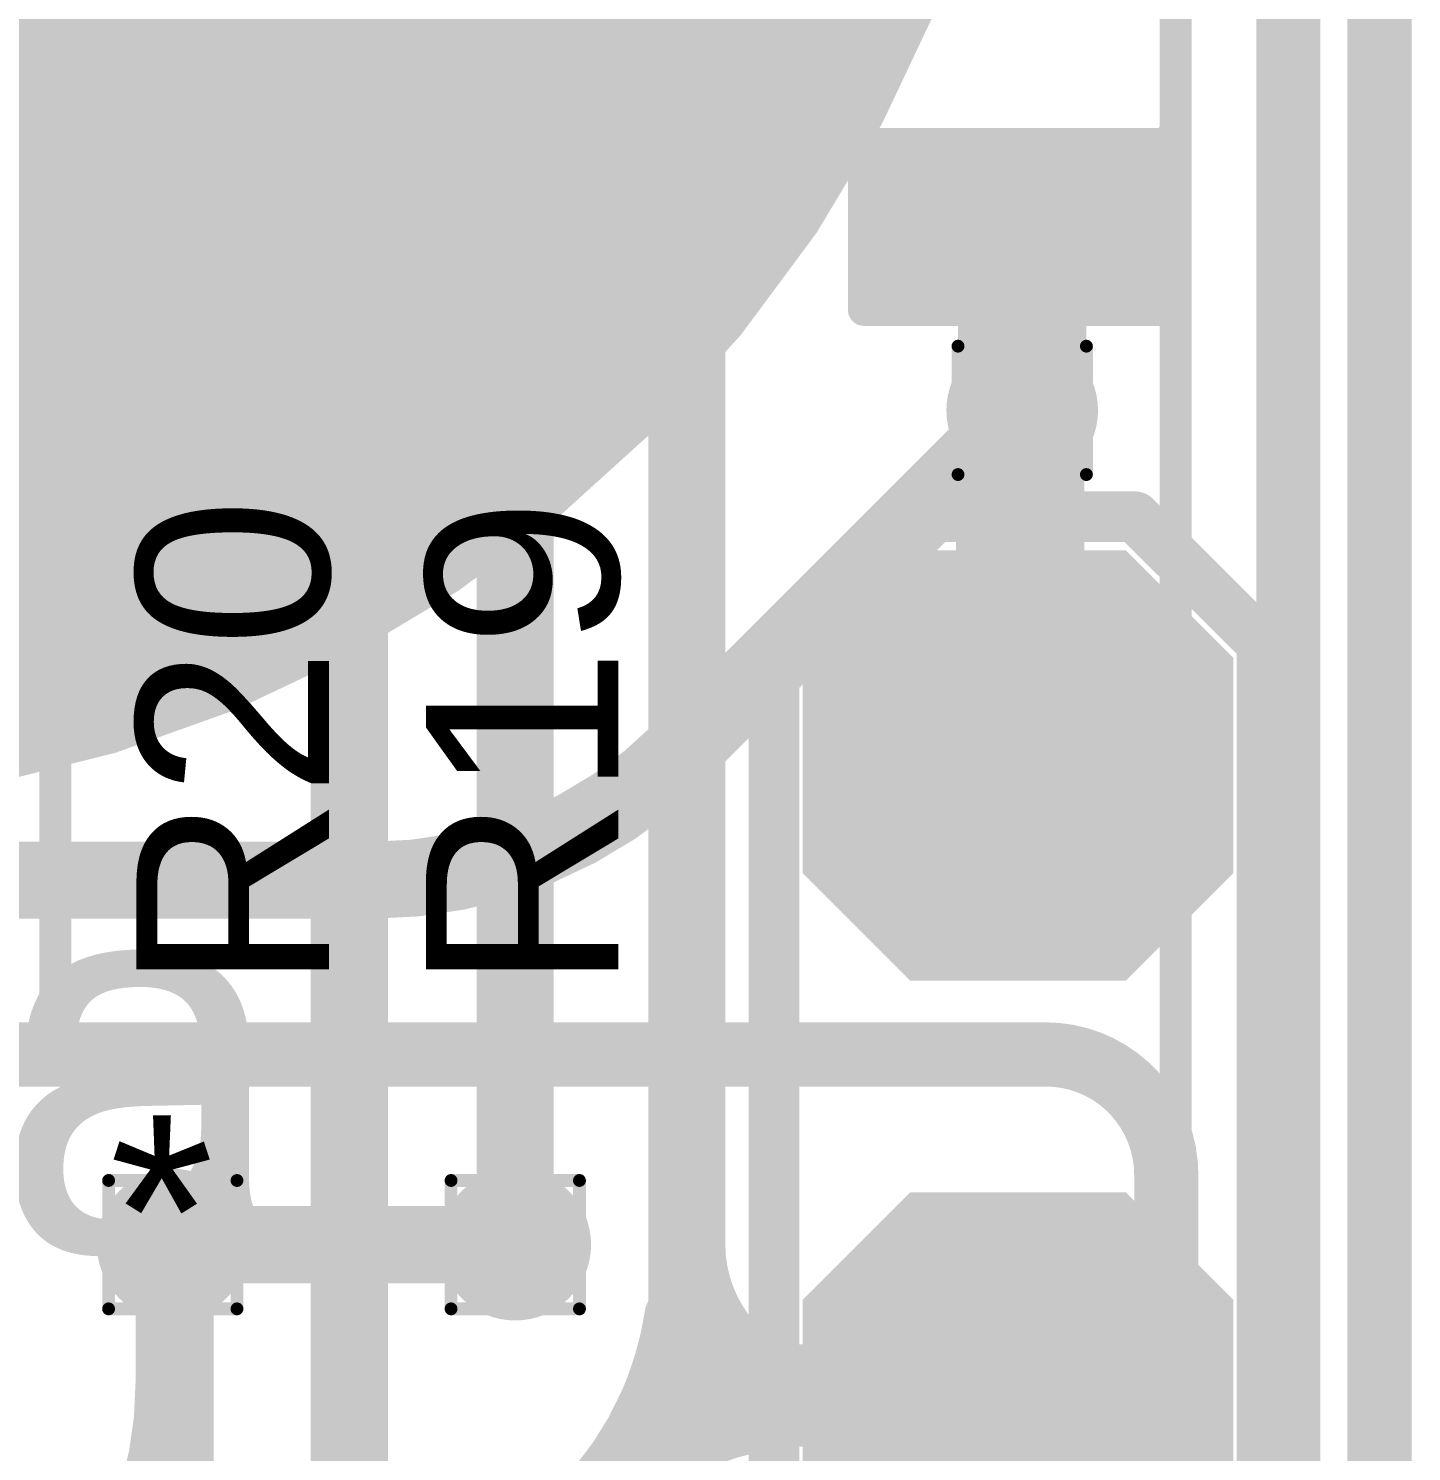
# Model space of a CAD drawing. Header units: inches. Extents: x -17 to 443, y -40 to 218.
# Drawn here: x 147.43 to 152.91, y 15.91 to 21.54 of the extents above; entities that cross this region are included whole.
import ezdxf

# ---------------------------------------------------------------- set-up
doc = ezdxf.new("R2010")
doc.units = ezdxf.units.IN
for name, color, linetype in [('Board Outline', 216, 'Continuous'), ('Bottom Layer', 5, 'Continuous'), ('Bottom Overlay', 54, 'Continuous'), ('Bottom Paste', 16, 'Continuous'), ('Bottom Solder', 6, 'Continuous'), ('Drill Drawing', 1, 'Continuous'), ('Fabrication', 76, 'Continuous'), ('Top Layer', 1, 'Continuous'), ('Top Overlay', 2, 'Continuous'), ('Top Paste', 8, 'Continuous'), ('Top Solder', 216, 'Continuous'), ('Via Holes', 16, 'Continuous')]:
    doc.layers.add(name, color=color, linetype=linetype)
doc.styles.add('Arial', font='', dxfattribs={"height": 0.2})
doc.styles.add('Arial Black_Bold', font='', dxfattribs={"height": 0.2})
doc.styles.get('Arial').set_extended_font_data('Arial')
doc.styles.get('Arial Black_Bold').set_extended_font_data('Arial Black', bold=True)

# ---------------------------------------------------------------- blocks, each defined once
blk = doc.blocks.new('SEMG_PAD_B_67')
at = {"layer": 'Bottom Layer'}
h = blk.add_hatch(color=5, dxfattribs=at)
edge = h.paths.add_edge_path()
edge.add_arc((0, -9.9872), 5, 0, 360)
at = {"layer": 'Bottom Paste'}
h = blk.add_hatch(color=16, dxfattribs=at)
edge = h.paths.add_edge_path()
edge.add_arc((0, -9.9872), 5, 0, 360)
at = {"layer": 'Bottom Solder'}
h = blk.add_hatch(color=6, dxfattribs=at)
edge = h.paths.add_edge_path()
edge.add_arc((0, -9.9872), 5.1016, 0, 360)
at = {"layer": 'Bottom Overlay'}
blk.add_lwpolyline([(-5.6832, 10.9657, 0.127, 0.127, 0), (-5.6832, -10.9657, 0.127, 0.127, 0)], format="xyseb", dxfattribs=at)
blk = doc.blocks.new('LED_0603_200')
at = {"layer": 'Top Layer'}
for points in [[(-1, 0.5), (-0.5, 0.5), (-0.5, -0.5), (-1, -0.5)], [(0.5, 0.5), (1, 0.5), (1, -0.5), (0.5, -0.5)]]:
    blk.add_hatch(color=1, dxfattribs=at).paths.add_polyline_path(points)
at = {"layer": 'Top Overlay'}
blk.add_hatch(color=2, dxfattribs=at).paths.add_polyline_path([(1.1176, -0.6604), (1.7526, -0.6604), (1.7526, 0.6604), (1.1176, 0.6604)])
at = {"layer": 'Top Paste'}
for points in [[(-1, 0.5), (-0.5, 0.5), (-0.5, -0.5), (-1, -0.5)], [(0.5, 0.5), (1, 0.5), (1, -0.5), (0.5, -0.5)]]:
    blk.add_hatch(color=8, dxfattribs=at).paths.add_polyline_path(points)
at = {"layer": 'Top Solder'}
for points in [[(-1.1016, 0.6016), (-0.3984, 0.6016), (-0.3984, -0.6016), (-1.1016, -0.6016)], [(0.3984, 0.6016), (1.1016, 0.6016), (1.1016, -0.6016), (0.3984, -0.6016)]]:
    blk.add_hatch(color=216, dxfattribs=at).paths.add_polyline_path(points)
at = {"layer": 'Top Overlay'}
for points in [[(-1.1176, 0.6096, 0.127, 0.127, 0), (-0.4318, 0.6096, 0.127, 0.127, 0)], [(-1.1176, 0.6096, 0.127, 0.127, 0), (-1.1176, -0.6096, 0.127, 0.127, 0)], [(0.4318, 0.6096, 0.127, 0.127, 0), (1.1176, 0.6096, 0.127, 0.127, 0)], [(1.1176, 0.6096, 0.127, 0.127, 0), (1.1176, -0.6096, 0.127, 0.127, 0)], [(-1.1176, -0.6096, 0.127, 0.127, 0), (-0.4318, -0.6096, 0.127, 0.127, 0)], [(0.4318, -0.6096, 0.127, 0.127, 0), (1.1176, -0.6096, 0.127, 0.127, 0)]]:
    blk.add_lwpolyline(points, format="xyseb", dxfattribs=at)
for points in [[(-1.1494, 0.6096, 0.0635, 0.0635, 1), (-1.0858, 0.6096, 0.0635, 0.0635, 1)], [(-1.1494, 0.6096, 0.0635, 0.0635, 1), (-1.0858, 0.6096, 0.0635, 0.0635, 1)], [(-0.4636, 0.6096, 0.0635, 0.0635, 1), (-0.4001, 0.6096, 0.0635, 0.0635, 1)], [(0.4001, 0.6096, 0.0635, 0.0635, 1), (0.4636, 0.6096, 0.0635, 0.0635, 1)], [(1.0859, 0.6096, 0.0635, 0.0635, 1), (1.1494, 0.6096, 0.0635, 0.0635, 1)], [(1.0859, 0.6096, 0.0635, 0.0635, 1), (1.1494, 0.6096, 0.0635, 0.0635, 1)], [(-1.1494, -0.6096, 0.0635, 0.0635, 1), (-1.0858, -0.6096, 0.0635, 0.0635, 1)], [(-1.1494, -0.6096, 0.0635, 0.0635, 1), (-1.0858, -0.6096, 0.0635, 0.0635, 1)], [(-0.4636, -0.6096, 0.0635, 0.0635, 1), (-0.4001, -0.6096, 0.0635, 0.0635, 1)], [(0.4001, -0.6096, 0.0635, 0.0635, 1), (0.4636, -0.6096, 0.0635, 0.0635, 1)], [(1.0859, -0.6096, 0.0635, 0.0635, 1), (1.1494, -0.6096, 0.0635, 0.0635, 1)], [(1.0859, -0.6096, 0.0635, 0.0635, 1), (1.1494, -0.6096, 0.0635, 0.0635, 1)]]:
    blk.add_lwpolyline(points, format="xyseb", close=True, dxfattribs=at)
blk = doc.blocks.new('4_P___SMD_W____CON__214')
at = {"layer": 'Top Layer'}
for points in [[(0.375, 0.75), (-0.375, 0.75), (-0.75, 0.375), (-0.75, -0.375), (-0.375, -0.75), (0.375, -0.75), (0.75, -0.375), (0.75, 0.375)], [(2.915, 0.75), (2.165, 0.75), (1.79, 0.375), (1.79, -0.375), (2.165, -0.75), (2.915, -0.75), (3.29, -0.375), (3.29, 0.375)]]:
    blk.add_hatch(color=1, dxfattribs=at).paths.add_polyline_path(points)
at = {"layer": 'Top Paste'}
for points in [[(0.375, 0.75), (-0.375, 0.75), (-0.75, 0.375), (-0.75, -0.375), (-0.375, -0.75), (0.375, -0.75), (0.75, -0.375), (0.75, 0.375)], [(2.915, 0.75), (2.165, 0.75), (1.79, 0.375), (1.79, -0.375), (2.165, -0.75), (2.915, -0.75), (3.29, -0.375), (3.29, 0.375)]]:
    blk.add_hatch(color=8, dxfattribs=at).paths.add_polyline_path(points)
at = {"layer": 'Top Solder'}
for points in [[(0.4258, 0.8516), (-0.4258, 0.8516), (-0.8516, 0.4258), (-0.8516, -0.4258), (-0.4258, -0.8516), (0.4258, -0.8516), (0.8516, -0.4258), (0.8516, 0.4258)], [(2.9658, 0.8516), (2.1142, 0.8516), (1.6884, 0.4258), (1.6884, -0.4258), (2.1142, -0.8516), (2.9658, -0.8516), (3.3916, -0.4258), (3.3916, 0.4258)]]:
    blk.add_hatch(color=216, dxfattribs=at).paths.add_polyline_path(points)
at = {"layer": 'Top Overlay'}
for points in [[(-0.9846, 0.4632, 0.2, 0.2, 0), (-0.4826, 0.9652, 0.2, 0.2, 0)], [(-0.3797, 0.9652, 0.2, 0.2, 0), (-0.4826, 0.9652, 0.2, 0.2, 0)], [(-0.3797, 0.9652, 0.2, 0.2, 0), (8.102, 0.9652, 0.2, 0.2, 0)], [(-0.9846, -0.4716, 0.2, 0.2, 0), (-0.9846, 0.4632, 0.2, 0.2, 0)], [(-0.491, -0.9652, 0.2, 0.2, 0), (-0.9846, -0.4716, 0.2, 0.2, 0)], [(8.1165, -0.9652, 0.2, 0.2, 0), (-0.491, -0.9652, 0.2, 0.2, 0)]]:
    blk.add_lwpolyline(points, format="xyseb", dxfattribs=at)
for points in [[(-0.5326, 0.9652, 0.1, 0.1, 1), (-0.4326, 0.9652, 0.1, 0.1, 1)], [(-0.5326, 0.9652, 0.1, 0.1, 1), (-0.4326, 0.9652, 0.1, 0.1, 1)], [(-0.4297, 0.9652, 0.1, 0.1, 1), (-0.3297, 0.9652, 0.1, 0.1, 1)], [(-0.4297, 0.9652, 0.1, 0.1, 1), (-0.3297, 0.9652, 0.1, 0.1, 1)], [(-1.0346, 0.4632, 0.1, 0.1, 1), (-0.9346, 0.4632, 0.1, 0.1, 1)], [(-1.0346, 0.4632, 0.1, 0.1, 1), (-0.9346, 0.4632, 0.1, 0.1, 1)], [(-1.0346, -0.4716, 0.1, 0.1, 1), (-0.9346, -0.4716, 0.1, 0.1, 1)], [(-1.0346, -0.4716, 0.1, 0.1, 1), (-0.9346, -0.4716, 0.1, 0.1, 1)], [(-0.541, -0.9652, 0.1, 0.1, 1), (-0.441, -0.9652, 0.1, 0.1, 1)], [(-0.541, -0.9652, 0.1, 0.1, 1), (-0.441, -0.9652, 0.1, 0.1, 1)]]:
    blk.add_lwpolyline(points, format="xyseb", close=True, dxfattribs=at)

msp = doc.modelspace()

# ---------------------------------------------------------------- hatches: boundary and pattern name
at = {"layer": 'Bottom Layer'}
h = msp.add_hatch(color=5, dxfattribs=at)
edge = h.paths.add_edge_path()
edge.add_arc((151.3651, 20.0251), 0.3, 0, 360)
h = msp.add_hatch(color=5, dxfattribs=at)
edge = h.paths.add_edge_path()
edge.add_arc((148.0044, 16.7237), 0.3, 0, 360)
h = msp.add_hatch(color=5, dxfattribs=at)
edge = h.paths.add_edge_path()
edge.add_arc((149.3594, 16.7237), 0.3, 0, 360)
at = {"layer": 'Top Layer'}
h = msp.add_hatch(color=1, dxfattribs=at)
edge = h.paths.add_edge_path()
edge.add_arc((151.3651, 20.0251), 0.3, 0, 360)
h = msp.add_hatch(color=1, dxfattribs=at)
edge = h.paths.add_edge_path()
edge.add_arc((148.0044, 16.7237), 0.3, 0, 360)
h = msp.add_hatch(color=1, dxfattribs=at)
edge = h.paths.add_edge_path()
edge.add_arc((149.3594, 16.7237), 0.3, 0, 360)
at = {"layer": 'Via Holes'}
h = msp.add_hatch(color=7, dxfattribs=at)
edge = h.paths.add_edge_path()
edge.add_arc((151.3651, 20.0251), 0.15, 0, 360)
h = msp.add_hatch(color=7, dxfattribs=at)
edge = h.paths.add_edge_path()
edge.add_arc((148.0044, 16.7237), 0.15, 0, 360)
h = msp.add_hatch(color=7, dxfattribs=at)
edge = h.paths.add_edge_path()
edge.add_arc((149.3594, 16.7237), 0.15, 0, 360)

# ---------------------------------------------------------------- linework, layer by layer
at = {"layer": 'Board Outline'}
msp.add_lwpolyline([(152.7784, 24.5041, 0.127, 0.127, 0), (152.7784, 2.6483, 0.127, 0.127, 0)], format="xyseb", dxfattribs=at)
at = {"layer": 'Bottom Layer'}
for points in [[(152.4177, 10.2695, 0.254, 0.254, 0), (152.4177, 23.137, 0.254, 0.254, 0)], [(150.0127, 18.6727, 0.3048, 0.3048, 0), (151.3651, 20.0251, 0.3048, 0.3048, 0)], [(150.0127, 18.6727, 0.3048, 0.3048, -0.198867), (148.7919, 18.1658, 0.3048, 0.3048, 0)], [(147.0432, 18.1658, 0.3048, 0.3048, 0), (147.6779, 18.1658, 0.3048, 0.3048, 0)], [(147.6779, 18.1658, 0.3048, 0.3048, 0), (148.7901, 18.1658, 0.3048, 0.3048, 0)], [(148.7901, 18.1658, 0.3048, 0.3048, 0), (148.7919, 18.1658, 0.3048, 0.3048, 0)], [(146.9523, 17.4765, 0.254, 0.254, 0), (151.4579, 17.4765, 0.254, 0.254, 0)], [(151.4579, 17.4765, 0.254, 0.254, -0.414214), (151.9351, 16.9993, 0.254, 0.254, 0)], [(151.9351, 11.6948, 0.254, 0.254, 0), (151.9351, 16.9993, 0.254, 0.254, 0)], [(148.0044, 16.7237, 0.3048, 0.3048, 0), (149.3594, 16.7237, 0.3048, 0.3048, 0)]]:
    msp.add_lwpolyline(points, format="xyseb", dxfattribs=at)
for points in [[(151.2889, 20.0251, 0.1524, 0.1524, 1), (151.4413, 20.0251, 0.1524, 0.1524, 1)], [(149.9365, 18.6727, 0.1524, 0.1524, 1), (150.0889, 18.6727, 0.1524, 0.1524, 1)], [(149.9365, 18.6727, 0.1524, 0.1524, 1), (150.0889, 18.6727, 0.1524, 0.1524, 1)], [(147.6017, 18.1658, 0.1524, 0.1524, 1), (147.7541, 18.1658, 0.1524, 0.1524, 1)], [(147.6017, 18.1658, 0.1524, 0.1524, 1), (147.7541, 18.1658, 0.1524, 0.1524, 1)], [(148.7139, 18.1658, 0.1524, 0.1524, 1), (148.8663, 18.1658, 0.1524, 0.1524, 1)], [(148.7139, 18.1658, 0.1524, 0.1524, 1), (148.8663, 18.1658, 0.1524, 0.1524, 1)], [(148.7157, 18.1658, 0.1524, 0.1524, 1), (148.8681, 18.1658, 0.1524, 0.1524, 1)], [(148.7157, 18.1658, 0.1524, 0.1524, 1), (148.8681, 18.1658, 0.1524, 0.1524, 1)], [(151.3944, 17.4765, 0.127, 0.127, 1), (151.5214, 17.4765, 0.127, 0.127, 1)], [(151.3944, 17.4765, 0.127, 0.127, 1), (151.5214, 17.4765, 0.127, 0.127, 1)], [(151.8716, 16.9993, 0.127, 0.127, 1), (151.9986, 16.9993, 0.127, 0.127, 1)], [(151.8716, 16.9993, 0.127, 0.127, 1), (151.9986, 16.9993, 0.127, 0.127, 1)], [(147.9282, 16.7237, 0.1524, 0.1524, 1), (148.0806, 16.7237, 0.1524, 0.1524, 1)], [(149.2832, 16.7237, 0.1524, 0.1524, 1), (149.4356, 16.7237, 0.1524, 0.1524, 1)]]:
    msp.add_lwpolyline(points, format="xyseb", close=True, dxfattribs=at)
at = {"layer": 'Drill Drawing'}
for points in [[(151.1111, 20.2791, 0.0508, 0.0508, 0), (151.6191, 20.2791, 0.0508, 0.0508, 0)], [(151.1111, 19.7711, 0.0508, 0.0508, 0), (151.1111, 20.2791, 0.0508, 0.0508, 0)], [(151.6191, 19.7711, 0.0508, 0.0508, 0), (151.6191, 20.2791, 0.0508, 0.0508, 0)], [(151.1111, 19.7711, 0.0508, 0.0508, 0), (151.6191, 19.7711, 0.0508, 0.0508, 0)], [(147.7504, 16.9777, 0.0508, 0.0508, 0), (148.2584, 16.9777, 0.0508, 0.0508, 0)], [(147.7504, 16.4697, 0.0508, 0.0508, 0), (147.7504, 16.9777, 0.0508, 0.0508, 0)], [(148.2584, 16.4697, 0.0508, 0.0508, 0), (148.2584, 16.9777, 0.0508, 0.0508, 0)], [(149.1054, 16.9777, 0.0508, 0.0508, 0), (149.6134, 16.9777, 0.0508, 0.0508, 0)], [(149.1054, 16.4697, 0.0508, 0.0508, 0), (149.1054, 16.9777, 0.0508, 0.0508, 0)], [(149.6134, 16.4697, 0.0508, 0.0508, 0), (149.6134, 16.9777, 0.0508, 0.0508, 0)], [(147.7504, 16.4697, 0.0508, 0.0508, 0), (148.2584, 16.4697, 0.0508, 0.0508, 0)], [(149.1054, 16.4697, 0.0508, 0.0508, 0), (149.6134, 16.4697, 0.0508, 0.0508, 0)]]:
    msp.add_lwpolyline(points, format="xyseb", dxfattribs=at)
for points in [[(151.0984, 20.2791, 0.0254, 0.0254, 1), (151.1238, 20.2791, 0.0254, 0.0254, 1)], [(151.0984, 20.2791, 0.0254, 0.0254, 1), (151.1238, 20.2791, 0.0254, 0.0254, 1)], [(151.6064, 20.2791, 0.0254, 0.0254, 1), (151.6318, 20.2791, 0.0254, 0.0254, 1)], [(151.6064, 20.2791, 0.0254, 0.0254, 1), (151.6318, 20.2791, 0.0254, 0.0254, 1)], [(151.0984, 19.7711, 0.0254, 0.0254, 1), (151.1238, 19.7711, 0.0254, 0.0254, 1)], [(151.0984, 19.7711, 0.0254, 0.0254, 1), (151.1238, 19.7711, 0.0254, 0.0254, 1)], [(151.6064, 19.7711, 0.0254, 0.0254, 1), (151.6318, 19.7711, 0.0254, 0.0254, 1)], [(151.6064, 19.7711, 0.0254, 0.0254, 1), (151.6318, 19.7711, 0.0254, 0.0254, 1)], [(147.7377, 16.9777, 0.0254, 0.0254, 1), (147.7631, 16.9777, 0.0254, 0.0254, 1)], [(147.7377, 16.9777, 0.0254, 0.0254, 1), (147.7631, 16.9777, 0.0254, 0.0254, 1)], [(148.2457, 16.9777, 0.0254, 0.0254, 1), (148.2711, 16.9777, 0.0254, 0.0254, 1)], [(148.2457, 16.9777, 0.0254, 0.0254, 1), (148.2711, 16.9777, 0.0254, 0.0254, 1)], [(149.0927, 16.9777, 0.0254, 0.0254, 1), (149.1181, 16.9777, 0.0254, 0.0254, 1)], [(149.0927, 16.9777, 0.0254, 0.0254, 1), (149.1181, 16.9777, 0.0254, 0.0254, 1)], [(149.6007, 16.9777, 0.0254, 0.0254, 1), (149.6261, 16.9777, 0.0254, 0.0254, 1)], [(149.6007, 16.9777, 0.0254, 0.0254, 1), (149.6261, 16.9777, 0.0254, 0.0254, 1)], [(147.7377, 16.4697, 0.0254, 0.0254, 1), (147.7631, 16.4697, 0.0254, 0.0254, 1)], [(147.7377, 16.4697, 0.0254, 0.0254, 1), (147.7631, 16.4697, 0.0254, 0.0254, 1)], [(148.2457, 16.4697, 0.0254, 0.0254, 1), (148.2711, 16.4697, 0.0254, 0.0254, 1)], [(148.2457, 16.4697, 0.0254, 0.0254, 1), (148.2711, 16.4697, 0.0254, 0.0254, 1)], [(149.0927, 16.4697, 0.0254, 0.0254, 1), (149.1181, 16.4697, 0.0254, 0.0254, 1)], [(149.0927, 16.4697, 0.0254, 0.0254, 1), (149.1181, 16.4697, 0.0254, 0.0254, 1)], [(149.6007, 16.4697, 0.0254, 0.0254, 1), (149.6261, 16.4697, 0.0254, 0.0254, 1)], [(149.6007, 16.4697, 0.0254, 0.0254, 1), (149.6261, 16.4697, 0.0254, 0.0254, 1)]]:
    msp.add_lwpolyline(points, format="xyseb", close=True, dxfattribs=at)
at = {"layer": 'Fabrication'}
msp.add_lwpolyline([(151.2889, 23.5762, 0.254, 0.254, 1), (141.2889, 23.5762, 0.254, 0.254, 1)], format="xyseb", close=True, dxfattribs=at)
msp.add_lwpolyline([(152.7784, 24.5041, 0.254, 0.254, 0), (152.7784, 2.6483, 0.254, 0.254, 0)], format="xyseb", dxfattribs=at)
at = {"layer": 'Top Layer'}
for points in [[(150.0381, 16.7237, 0.3048, 0.3048, 0), (150.0381, 22.5441, 0.3048, 0.3048, 0)], [(149.3594, 21.2865, 0.3048, 0.3048, 0), (149.3594, 22.1906, 0.3048, 0.3048, 0)], [(148.7029, 10.747, 0.3048, 0.3048, 0), (148.7029, 21.9622, 0.3048, 0.3048, 0)], [(149.3594, 21.2865, 0.3048, 0.3048, 0), (149.3594, 16.7237, 0.3048, 0.3048, 0)], [(151.3651, 20.0251, 0.508, 0.508, 0), (151.3651, 20.7739, 0.508, 0.508, 0)], [(151.3485, 20.7905, 0.3048, 0.3048, 0), (151.3651, 20.7739, 0.3048, 0.3048, 0)], [(151.3568, 18.628, 0.508, 0.508, 0), (151.3568, 20.0168, 0.508, 0.508, 0)], [(151.3568, 20.0168, 0.3048, 0.3048, 0), (151.3651, 20.0251, 0.3048, 0.3048, 0)], [(151.3485, 18.6197, 0.3048, 0.3048, 0), (151.3568, 18.628, 0.3048, 0.3048, 0)], [(148.0093, 16.1749, 0.3048, 0.3048, 0), (148.0093, 16.7188, 0.3048, 0.3048, 0)], [(148.0142, 14.6001, 0.3048, 0.3048, 0), (148.0142, 16.7139, 0.3048, 0.3048, 0)], [(150.0381, 16.1994, 0.3048, 0.3048, 0), (150.0381, 16.7237, 0.3048, 0.3048, 0)], [(150.2723, 16.2412, 0.3048, 0.3048, -0.229832), (150.0381, 16.7237, 0.3048, 0.3048, 0)], [(150.022, 16.4332, 0.3048, 0.3048, -0.052414), (149.9478, 16.1514, 0.3048, 0.3048, 0)], [(150.8755, 16.0797, 0.3048, 0.3048, -0.198912), (150.022, 16.4332, 0.3048, 0.3048, 0)], [(150.3717, 16.1773, 0.3048, 0.3048, -0.048222), (150.2723, 16.2412, 0.3048, 0.3048, 0)], [(148.0093, 16.1749, 0.3048, 0.3048, -0.119178), (147.8359, 15.4577, 0.3048, 0.3048, 0)], [(149.9478, 16.1514, 0.3048, 0.3048, -0.013916), (149.9183, 16.0797, 0.3048, 0.3048, 0)], [(150.3028, 16.1773, 0.3048, 0.3048, 0), (150.3717, 16.1773, 0.3048, 0.3048, 0)], [(150.3717, 16.1773, 0.3048, 0.3048, 0), (150.633, 16.1773, 0.3048, 0.3048, 0)], [(150.5985, 16.1119, 0.3048, 0.3048, -0.096989), (150.3717, 16.1773, 0.3048, 0.3048, 0)], [(149.9183, 16.0797, 0.3048, 0.3048, -0.092142), (149.6302, 15.6597, 0.3048, 0.3048, 0)], [(149.6963, 15.7306, 0.3048, 0.3048, -0.197528), (150.5453, 16.0797, 0.3048, 0.3048, 0)], [(150.5453, 16.0797, 0.3048, 0.3048, 0), (150.8755, 16.0797, 0.3048, 0.3048, 0)], [(150.6523, 16.1095, 0.3048, 0.3048, -0.021922), (150.5985, 16.1119, 0.3048, 0.3048, 0)], [(150.8755, 16.0797, 0.3048, 0.3048, 0), (151.3485, 16.0797, 0.3048, 0.3048, 0)]]:
    msp.add_lwpolyline(points, format="xyseb", dxfattribs=at)
for points in [[(149.2832, 21.2865, 0.1524, 0.1524, 1), (149.4356, 21.2865, 0.1524, 0.1524, 1)], [(149.2832, 21.2865, 0.1524, 0.1524, 1), (149.4356, 21.2865, 0.1524, 0.1524, 1)], [(151.2381, 20.7739, 0.254, 0.254, 1), (151.4921, 20.7739, 0.254, 0.254, 1)], [(151.2723, 20.7905, 0.1524, 0.1524, 1), (151.4247, 20.7905, 0.1524, 0.1524, 1)], [(151.2889, 20.7739, 0.1524, 0.1524, 1), (151.4413, 20.7739, 0.1524, 0.1524, 1)], [(151.2381, 20.0251, 0.254, 0.254, 1), (151.4921, 20.0251, 0.254, 0.254, 1)], [(151.2298, 20.0168, 0.254, 0.254, 1), (151.4838, 20.0168, 0.254, 0.254, 1)], [(151.2806, 20.0168, 0.1524, 0.1524, 1), (151.433, 20.0168, 0.1524, 0.1524, 1)], [(151.2889, 20.0251, 0.1524, 0.1524, 1), (151.4413, 20.0251, 0.1524, 0.1524, 1)], [(151.2298, 18.628, 0.254, 0.254, 1), (151.4838, 18.628, 0.254, 0.254, 1)], [(151.2723, 18.6197, 0.1524, 0.1524, 1), (151.4247, 18.6197, 0.1524, 0.1524, 1)], [(151.2806, 18.628, 0.1524, 0.1524, 1), (151.433, 18.628, 0.1524, 0.1524, 1)], [(147.9331, 16.7188, 0.1524, 0.1524, 1), (148.0855, 16.7188, 0.1524, 0.1524, 1)], [(147.938, 16.7139, 0.1524, 0.1524, 1), (148.0904, 16.7139, 0.1524, 0.1524, 1)], [(149.2832, 16.7237, 0.1524, 0.1524, 1), (149.4356, 16.7237, 0.1524, 0.1524, 1)], [(149.9619, 16.7237, 0.1524, 0.1524, 1), (150.1143, 16.7237, 0.1524, 0.1524, 1)], [(149.9619, 16.7237, 0.1524, 0.1524, 1), (150.1143, 16.7237, 0.1524, 0.1524, 1)], [(149.9619, 16.7237, 0.1524, 0.1524, 1), (150.1143, 16.7237, 0.1524, 0.1524, 1)], [(149.9458, 16.4332, 0.1524, 0.1524, 1), (150.0982, 16.4332, 0.1524, 0.1524, 1)], [(149.9458, 16.4332, 0.1524, 0.1524, 1), (150.0982, 16.4332, 0.1524, 0.1524, 1)], [(150.1961, 16.2412, 0.1524, 0.1524, 1), (150.3485, 16.2412, 0.1524, 0.1524, 1)], [(150.1961, 16.2412, 0.1524, 0.1524, 1), (150.3485, 16.2412, 0.1524, 0.1524, 1)], [(149.9619, 16.1994, 0.1524, 0.1524, 1), (150.1143, 16.1994, 0.1524, 0.1524, 1)], [(147.9331, 16.1749, 0.1524, 0.1524, 1), (148.0855, 16.1749, 0.1524, 0.1524, 1)], [(147.9331, 16.1749, 0.1524, 0.1524, 1), (148.0855, 16.1749, 0.1524, 0.1524, 1)], [(149.8716, 16.1514, 0.1524, 0.1524, 1), (150.024, 16.1514, 0.1524, 0.1524, 1)], [(149.8716, 16.1514, 0.1524, 0.1524, 1), (150.024, 16.1514, 0.1524, 0.1524, 1)], [(150.2266, 16.1773, 0.1524, 0.1524, 1), (150.379, 16.1773, 0.1524, 0.1524, 1)], [(150.2955, 16.1773, 0.1524, 0.1524, 1), (150.4479, 16.1773, 0.1524, 0.1524, 1)], [(150.2955, 16.1773, 0.1524, 0.1524, 1), (150.4479, 16.1773, 0.1524, 0.1524, 1)], [(150.2955, 16.1773, 0.1524, 0.1524, 1), (150.4479, 16.1773, 0.1524, 0.1524, 1)], [(150.2955, 16.1773, 0.1524, 0.1524, 1), (150.4479, 16.1773, 0.1524, 0.1524, 1)], [(150.5568, 16.1773, 0.1524, 0.1524, 1), (150.7092, 16.1773, 0.1524, 0.1524, 1)], [(149.8421, 16.0797, 0.1524, 0.1524, 1), (149.9945, 16.0797, 0.1524, 0.1524, 1)], [(149.8421, 16.0797, 0.1524, 0.1524, 1), (149.9945, 16.0797, 0.1524, 0.1524, 1)], [(150.4691, 16.0797, 0.1524, 0.1524, 1), (150.6215, 16.0797, 0.1524, 0.1524, 1)], [(150.4691, 16.0797, 0.1524, 0.1524, 1), (150.6215, 16.0797, 0.1524, 0.1524, 1)], [(150.5223, 16.1119, 0.1524, 0.1524, 1), (150.6747, 16.1119, 0.1524, 0.1524, 1)], [(150.5223, 16.1119, 0.1524, 0.1524, 1), (150.6747, 16.1119, 0.1524, 0.1524, 1)], [(150.5761, 16.1095, 0.1524, 0.1524, 1), (150.7285, 16.1095, 0.1524, 0.1524, 1)], [(150.7993, 16.0797, 0.1524, 0.1524, 1), (150.9517, 16.0797, 0.1524, 0.1524, 1)], [(150.7993, 16.0797, 0.1524, 0.1524, 1), (150.9517, 16.0797, 0.1524, 0.1524, 1)], [(150.7993, 16.0797, 0.1524, 0.1524, 1), (150.9517, 16.0797, 0.1524, 0.1524, 1)], [(151.2723, 16.0797, 0.1524, 0.1524, 1), (151.4247, 16.0797, 0.1524, 0.1524, 1)]]:
    msp.add_lwpolyline(points, format="xyseb", close=True, dxfattribs=at)
at = {"layer": 'Top Overlay'}
for points in [[(147.5395, 17.4273, 0.127, 0.127, 0), (147.5395, 19.7879, 0.127, 0.127, 0)], [(150.0599, 17.4273, 0.127, 0.127, 0), (150.0599, 19.7879, 0.127, 0.127, 0)], [(147.5395, 17.4273, 0.127, 0.127, 0), (150.0599, 17.4273, 0.127, 0.127, 0)]]:
    msp.add_lwpolyline(points, format="xyseb", dxfattribs=at)
for points in [[(147.5078, 19.7879, 0.0635, 0.0635, 1), (147.5713, 19.7879, 0.0635, 0.0635, 1)], [(150.0281, 19.7879, 0.0635, 0.0635, 1), (150.0916, 19.7879, 0.0635, 0.0635, 1)], [(147.5078, 17.4273, 0.0635, 0.0635, 1), (147.5713, 17.4273, 0.0635, 0.0635, 1)], [(147.5078, 17.4273, 0.0635, 0.0635, 1), (147.5713, 17.4273, 0.0635, 0.0635, 1)], [(150.0281, 17.4273, 0.0635, 0.0635, 1), (150.0916, 17.4273, 0.0635, 0.0635, 1)], [(150.0281, 17.4273, 0.0635, 0.0635, 1), (150.0916, 17.4273, 0.0635, 0.0635, 1)]]:
    msp.add_lwpolyline(points, format="xyseb", close=True, dxfattribs=at)

# ---------------------------------------------------------------- block references
for name, p, rotation in [('SEMG_PAD_B_67', (146.289, 13.589), 180), ('LED_0603_200', (151.3485, 21.5405), 90), ('4_P___SMD_W____CON__214', (151.3485, 18.6197), 270)]:
    msp.add_blockref(name, p, dxfattribs=dict(rotation=rotation))

# ---------------------------------------------------------------- texts
at = {"layer": 'Fabrication', "style": 'Arial'}
msp.add_text('Material', height=1.524, rotation=360, dxfattribs=at).set_placement((141.3741, 16.6996))
at = {"layer": 'Top Overlay'}
for s, height, style, p in [('LED4', 1.27, 'Arial Black_Bold', (150.3235, 20.5327)), ('R20', 0.762, 'Arial', (148.6226, 17.7265)), ('R19', 0.762, 'Arial', (149.7678, 17.7265))]:
    msp.add_text(s, height=height, rotation=90, dxfattribs=dict(at, style=style)).set_placement(p)
at = {"layer": 'Top Overlay', "style": 'Arial'}
msp.add_text('*', height=0.762, dxfattribs=at).set_placement((147.7531, 16.4738))

doc.saveas('drawing.dxf')
